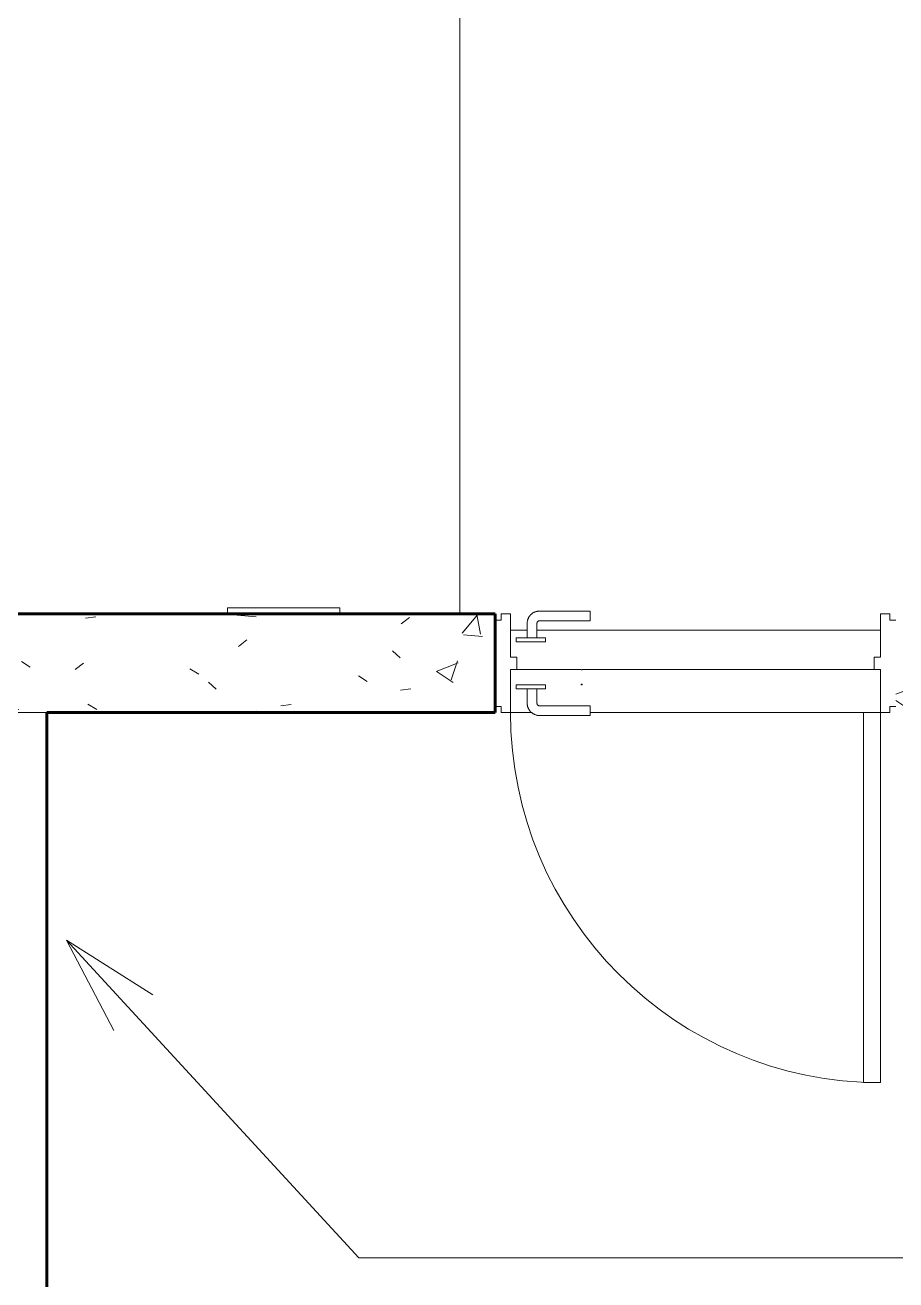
# Model space of a CAD drawing. Header units: inches. Extents: x -10318 to -7858, y -1627 to -453.
# Drawn here: x -8624.1 to -8553.5, y -733.3 to -631.6 of the extents above; entities that cross this region are included whole.
import ezdxf

# ---------------------------------------------------------------- set-up
doc = ezdxf.new("R2010")
doc.units = ezdxf.units.IN
doc.header["$MEASUREMENT"] = 0
for name, color, linetype, lineweight in [('A-AVDV', 13, 'Continuous', 9), ('A-DOOR', 31, 'Continuous', 18), ('A-WALL', 113, 'Continuous', 18), ('A-WALL-PATT', 111, 'Continuous', 60), ('G-ANNO-TEXT', 231, 'Continuous', 9), ('G-IMPT', 8, 'Continuous', 9), ('S-FNDN', 32, 'Continuous', 18)]:
    doc.layers.add(name, color=color, linetype=linetype, lineweight=lineweight)

# ---------------------------------------------------------------- blocks, each defined once
blk = doc.blocks.new('Indoor_Gun_Range_20957 - Assembly1_iam-7274358-4-Lower')
at = {"layer": 'G-IMPT'}
for p, q in [((-34.11, 112), (-6.25, 112)), ((-5.47, 112), (-4.11, 112)), ((0, 110.69), (0, 0))]:
    blk.add_line(p, q, dxfattribs=at)
blk = doc.blocks.new('Indoor_Gun_Range_20957 - Standard-7274359-4-Lower')
blk.add_blockref('Indoor_Gun_Range_20957 - Assembly1_iam-7274358-4-Lower', (0, 0))
blk = doc.blocks.new('Trustile 2200 - 30 x 96-7311586-4-Lower')
at = {"layer": 'A-DOOR', "lineweight": 9}
for p, q in [((-5.53, 4.23), (-9.66, 4.23)), ((-5.53, 3.44), (-5.53, 4.23)), ((-10.64, 3.25), (-10.64, 2.06)), ((-9.86, 2.06), (-9.86, 3.25)), ((-9.66, 3.44), (-5.53, 3.44)), ((-11.53, 2.06), (-11.53, 1.75)), ((-9.17, 2.06), (-11.53, 2.06)), ((-9.17, 1.75), (-9.17, 2.06)), ((-11.53, 1.75), (-9.17, 1.75)), ((-11.53, -1.75), (-11.53, -2.06)), ((-9.17, -1.75), (-11.53, -1.75)), ((-9.17, -2.06), (-9.17, -1.75)), ((-11.53, -2.06), (-9.17, -2.06)), ((-10.64, -2.06), (-10.64, -3.25)), ((-9.86, -3.25), (-9.86, -2.06)), ((-5.53, -3.44), (-9.66, -3.44)), ((-5.53, -4.23), (-5.53, -3.44)), ((-9.66, -4.23), (-5.53, -4.23))]:
    blk.add_line(p, q, dxfattribs=at)
at = {"layer": 'A-DOOR'}
for p, q in [((-13.25, 3.5), (-12.75, 3.5)), ((-12.75, 4), (-12, 4)), ((-12.75, 3.5), (-12.75, 4)), ((-12, 4), (-12, 0.5)), ((18, 4), (18.75, 4)), ((18, 0.5), (18, 4)), ((18.75, 4), (18.75, 3.5)), ((18.75, 3.5), (19.25, 3.5)), ((-12, 0.5), (-11.5, 0.5)), ((-11.5, 0.5), (-11.5, -0.5)), ((17.5, 0.5), (18, 0.5)), ((17.5, -0.5), (17.5, 0.5)), ((-12, -0.5), (-12, -4)), ((-11.5, -0.5), (-12, -0.5)), ((-12, -4), (-12, -0.5)), ((-12, -0.5), (-6.27, -0.5)), ((-6.27, -0.5), (-6.27, -0.53)), ((-6.27, -0.53), (-6.18, -0.53)), ((-6.18, -0.5), (18, -0.5)), ((-6.18, -0.53), (-6.18, -0.5)), ((18, -0.5), (17.5, -0.5)), ((18, -4), (18, -0.5)), ((18, -0.5), (18, -4)), ((-6.27, -1.69), (-6.27, -1.75)), ((-6.18, -1.69), (-6.27, -1.69)), ((-6.27, -1.75), (-6.18, -1.75)), ((-6.18, -1.75), (-6.18, -1.69)), ((-12.75, -3.5), (-13.25, -3.5)), ((-12.75, -4), (-12.75, -3.5)), ((-12, -4), (-12.75, -4)), ((-10.25, -4), (-12, -4)), ((18, -4), (-5.53, -4)), ((18, -4), (16.63, -4)), ((16.63, -4), (16.63, -34)), ((18.75, -4), (18, -4)), ((18, -34), (18, -4)), ((18.75, -3.5), (18.75, -4)), ((19.25, -3.5), (18.75, -3.5)), ((16.63, -34), (18, -34))]:
    blk.add_line(p, q, dxfattribs=at)
at = {"layer": 'A-DOOR', "lineweight": 9, "flags": 128}
for points in [[(-9.66, 4.23), (-9.7, 4.23), (-9.74, 4.23), (-9.78, 4.22), (-9.82, 4.22), (-9.85, 4.21), (-9.89, 4.2), (-9.93, 4.19), (-9.97, 4.18), (-10.01, 4.17), (-10.04, 4.15), (-10.08, 4.14), (-10.11, 4.12), (-10.15, 4.1), (-10.18, 4.08), (-10.22, 4.06), (-10.25, 4.04), (-10.28, 4.01), (-10.31, 3.99), (-10.34, 3.96), (-10.37, 3.93), (-10.39, 3.9), (-10.42, 3.87), (-10.44, 3.84), (-10.47, 3.81), (-10.49, 3.78), (-10.51, 3.74), (-10.53, 3.71), (-10.55, 3.67), (-10.56, 3.64), (-10.58, 3.6), (-10.59, 3.57), (-10.6, 3.53), (-10.61, 3.49), (-10.62, 3.45), (-10.63, 3.41), (-10.64, 3.37), (-10.64, 3.34), (-10.64, 3.3), (-10.64, 3.26), (-10.64, 3.25)], [(-9.86, 3.25), (-9.86, 3.25), (-9.86, 3.26), (-9.85, 3.27), (-9.85, 3.28), (-9.85, 3.29), (-9.85, 3.29), (-9.85, 3.3), (-9.85, 3.31), (-9.84, 3.32), (-9.84, 3.32), (-9.84, 3.33), (-9.83, 3.34), (-9.83, 3.34), (-9.83, 3.35), (-9.82, 3.36), (-9.82, 3.36), (-9.81, 3.37), (-9.81, 3.38), (-9.8, 3.38), (-9.8, 3.39), (-9.79, 3.39), (-9.78, 3.4), (-9.78, 3.4), (-9.77, 3.41), (-9.77, 3.41), (-9.76, 3.42), (-9.75, 3.42), (-9.75, 3.42), (-9.74, 3.43), (-9.73, 3.43), (-9.72, 3.43), (-9.72, 3.43), (-9.71, 3.44), (-9.7, 3.44), (-9.69, 3.44), (-9.69, 3.44), (-9.68, 3.44), (-9.67, 3.44), (-9.66, 3.44), (-9.66, 3.44)], [(-10.64, -3.25), (-10.64, -3.29), (-10.64, -3.32), (-10.64, -3.36), (-10.63, -3.4), (-10.62, -3.44), (-10.62, -3.48), (-10.61, -3.52), (-10.59, -3.56), (-10.58, -3.59), (-10.57, -3.63), (-10.55, -3.67), (-10.53, -3.7), (-10.51, -3.74), (-10.49, -3.77), (-10.47, -3.8), (-10.45, -3.83), (-10.42, -3.86), (-10.4, -3.9), (-10.37, -3.92), (-10.35, -3.95), (-10.32, -3.98), (-10.29, -4), (-10.26, -4.03), (-10.22, -4.05), (-10.19, -4.07), (-10.16, -4.09), (-10.12, -4.11), (-10.09, -4.13), (-10.05, -4.15), (-10.02, -4.16), (-9.98, -4.18), (-9.94, -4.19), (-9.9, -4.2), (-9.87, -4.21), (-9.83, -4.22), (-9.79, -4.22), (-9.75, -4.23), (-9.71, -4.23), (-9.67, -4.23), (-9.66, -4.23)], [(-9.66, -3.44), (-9.67, -3.44), (-9.68, -3.44), (-9.68, -3.44), (-9.69, -3.44), (-9.7, -3.44), (-9.71, -3.44), (-9.71, -3.44), (-9.72, -3.43), (-9.73, -3.43), (-9.74, -3.43), (-9.74, -3.42), (-9.75, -3.42), (-9.76, -3.42), (-9.76, -3.41), (-9.77, -3.41), (-9.78, -3.4), (-9.78, -3.4), (-9.79, -3.39), (-9.8, -3.39), (-9.8, -3.38), (-9.81, -3.38), (-9.81, -3.37), (-9.82, -3.37), (-9.82, -3.36), (-9.83, -3.35), (-9.83, -3.35), (-9.83, -3.34), (-9.84, -3.33), (-9.84, -3.32), (-9.84, -3.32), (-9.85, -3.31), (-9.85, -3.3), (-9.85, -3.29), (-9.85, -3.29), (-9.85, -3.28), (-9.85, -3.27), (-9.86, -3.26), (-9.86, -3.26), (-9.86, -3.25), (-9.86, -3.25)]]:
    blk.add_lwpolyline(points, dxfattribs=at)
at = {"layer": 'A-DOOR', "lineweight": 9}
blk.add_arc((18, -4), 30, 180, 270, dxfattribs=at)
blk = doc.blocks.new('Echo Hub - Google 10_ Nest-7311587-4-Lower')
at = {"layer": 'A-AVDV'}
for p, q in [((-4.59, 4), (-4.59, 4.5)), ((4.51, 4.5), (-4.59, 4.5)), ((4.51, 4.5), (4.51, 4))]:
    blk.add_line(p, q, dxfattribs=at)

msp = doc.modelspace()

# ---------------------------------------------------------------- hatches: boundary and pattern name
at = {"layer": 'A-WALL-PATT', "lineweight": 9}
h = msp.add_hatch(dxfattribs=at)
h.set_pattern_fill('FP_16', color=256, style=0, pattern_type=2)
h.set_pattern_definition([(50, (950.84, 0), (18.362056, -1.606828), [1.92, -21.12]), (355, (950.84, 0), (-3.552257, 19.255874), [1.536, -16.896]), (100.451, (952.37, -0.134), (14.81021, 17.649286), [1.632, -17.949]), (46.184, (950.84, 5.12), (27.32125, -4.237615), [2.88, -31.68]), (96.636, (953.117, 4.767), (23.927535, 24.93717), [2.448, -26.924]), (351.184, (950.84, 5.12), (23.927645, 24.93743), [2.304, -25.344]), (21, (953.4, 3.84), (15.28081, -10.307465), [1.92, -21.12]), (326, (953.4, 3.84), (6.22856, 18.563735), [1.536, -16.896]), (71.451, (954.673, 2.981), (21.509846, 8.25628), [1.632, -17.949]), (37.5, (950.8396, 0), (0.3110953, 8.5225365), [0.8448, -15.846, 0.8448, -16.307, -16.96]), (37.5, (950.8396, 0), (0.3110953, 8.5225365), [-33.843, 0.8448, -16.115]), (7.5, (950.84, 0), (6.7346365, 10.097431), [0.8448, -8.934, 0.8448, -15.462, -6.464]), (7.5, (950.84, 0), (6.7346365, 10.097431), [-26.086, 0.8448, -5.619]), (327.5, (945.1306, 0), (13.6661073, -0.5771864), [0.8448, -5.555, 0.8448, -19.123, -26.496]), (327.5, (945.1306, 0), (13.6661073, -0.5771864), [-26.368, 0.8448, -25.651]), (317.5, (942.57, 0), (14.929853, 2.562859), [0.8448, -7.475, 0.8448, -12.416, -18.816]), (317.5, (942.57, 0), (14.929853, 2.562859), [-21.581, 0.8448, -17.971])])
h.paths.add_polyline_path([(-8553.5104, -687.2982), (-8545.9166, -687.2982), (-8545.9166, -679.2982), (-8553.5104, -679.2982), (-8553.5104, -683.7132)])
h.paths.add_polyline_path([(-8586.0104, -687.2982), (-8586.0104, -679.2982), (-8889.43, -679.2982), (-8889.43, -687.2982), (-8586.086, -687.2982)])

# ---------------------------------------------------------------- linework, layer by layer
at = {"layer": 'A-WALL'}
msp.add_line((-8622.37, -687.2982), (-8625.87, -687.2982), dxfattribs=at)
at = {"layer": 'A-WALL', "lineweight": 60}
for p, q in [((-8621.87, -687.2982), (-8622.37, -687.2982)), ((-8622.37, -687.2982), (-8622.37, -756.0729))]:
    msp.add_line(p, q, dxfattribs=at)
at = {"layer": 'G-ANNO-TEXT', "color": 250}
for p, q in [((-8620.7634, -705.7431), (-8613.7679, -710.1768)), ((-8620.7634, -705.7431), (-8616.922, -713.0806)), ((-8620.7634, -705.7431), (-8597.049, -731.5018)), ((-8597.049, -731.5018), (-8511.5954, -731.5018))]:
    msp.add_line(p, q, dxfattribs=at)
at = {"layer": 'S-FNDN', "lineweight": 60}
for p, q in [((-8586.0104, -679.2982), (-8889.43, -679.2982)), ((-8586.0104, -687.2982), (-8586.0104, -679.2982)), ((-8621.87, -687.2982), (-8586.0104, -687.2982))]:
    msp.add_line(p, q, dxfattribs=at)

# ---------------------------------------------------------------- block references
at = {"layer": 'A-AVDV'}
msp.add_blockref('Echo Hub - Google 10_ Nest-7311587-4-Lower', (-8603.12, -683.2982), dxfattribs=at)
at = {"layer": 'A-DOOR', "lineweight": 9}
msp.add_blockref('Trustile 2200 - 30 x 96-7311586-4-Lower', (-8572.7604, -683.2982), dxfattribs=at)
at = {"layer": 'G-IMPT', "rotation": 180}
msp.add_blockref('Indoor_Gun_Range_20957 - Standard-7274359-4-Lower', (-8588.87, -568.6107), dxfattribs=at)

doc.saveas('drawing.dxf')
